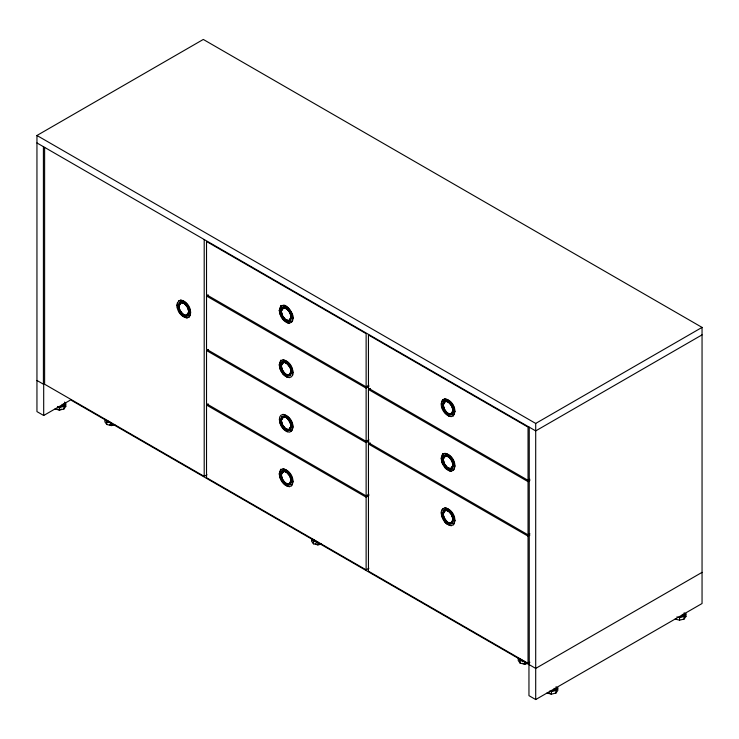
<?xml version="1.0" encoding="UTF-8"?>
<svg xmlns="http://www.w3.org/2000/svg" width="739" height="739" viewBox="0 0 739 739"><rect width="100%" height="100%" fill="white"/><g stroke="black" fill="none" stroke-linecap="round" stroke-linejoin="round"><path stroke-width="1.11" d="M178.533 301.041L180.602 300.154C187.669 300.893 193.369 310.943 189.147 317.013L187.069 317.909C179.983 317.234 173.979 306.667 178.81 300.884M177.36 308.154L177.36 302.75M179.688 302.233C175.577 306.99 180.593 315.886 186.487 316.431L188.26 315.664M179.845 303.064L181.194 302.519L184.842 303.609L181.471 302.362C175.226 304.948 180.649 315.571 186.2 315.701L187.826 314.99M187.54 315.156C190.708 310.62 186.477 303.082 181.194 302.519L178.662 306.195L179.845 310.713L182.829 314.444L186.2 315.701L189.008 311.858L189.581 312.172L187.983 315.83M189.147 317.013C193.055 311.858 186.819 300.634 180.602 300.154M290.335 321.059L291.646 317.576L293.069 318.075L292.662 320.541L291.489 322.241L289.42 323.137C283.37 322.592 279.693 316.015 279.305 310.445C283 301.244 280.053 306.87 279.305 310.435L280.441 311.091C280.755 315.719 283.804 321.216 288.838 321.668L290.612 320.892M282.039 307.461C281.023 308.255 279.425 311.082 281.291 311.276C281.827 315.35 284.182 320.43 288.838 320.772L291.36 317.086C290.88 312.976 288.247 307.526 283.536 307.757L282.196 308.302C279.037 312.828 283.268 320.366 288.552 320.929L290.178 320.227M292.662 375.052C292.487 367.135 291.166 374.987 288.552 375.44C283.905 375.098 281.541 370.017 281.014 365.944L279.305 364.955C279.767 361.103 282.972 356.161 279.305 364.955C279.693 370.516 283.37 377.102 289.42 377.647L291.489 376.751L292.662 375.052C294.113 368.752 289.679 360.641 282.954 359.893L280.885 360.789M290.612 375.403L288.838 376.179C282.945 375.624 277.929 366.729 282.039 361.971M279.305 364.946L281.014 365.934L283.536 362.258C288.321 362.664 290.861 367.052 291.36 371.578L288.552 375.44L285.18 374.193C282.4 371.514 279.046 366.027 282.483 362.646M289.891 320.384C292.893 316.181 289.346 310.011 285.18 307.997M291.489 322.241C294.935 317.262 290.168 305.974 282.677 305.549C287.379 302.316 297.401 320.837 291.074 317.234L289.891 312.736L286.917 309.004L283.536 307.757L281.014 311.424L282.196 315.941L285.18 319.682L288.838 320.772L285.457 319.516L282.483 315.784L281.291 311.276L283.536 307.757M291.489 431.262L289.42 432.158C282.695 431.41 278.261 423.299 279.712 416.999L280.885 415.29L282.954 414.403C290.039 415.078 296.034 425.646 291.212 431.428C295.914 425.174 288.727 415.198 282.954 414.403M282.039 416.482C277.929 421.239 282.945 430.135 288.838 430.68L290.612 429.913M282.483 417.156C278.723 421.396 283.24 429.451 288.552 429.95L290.178 429.239M290.335 375.569C293.854 370.525 289.125 362.147 283.249 361.528L281.762 362.128M290.178 483.749L288.552 484.461C283.905 484.119 281.541 479.038 281.014 474.965L279.305 473.976C279.767 470.115 282.972 465.182 279.305 473.976C279.693 479.537 283.37 486.123 289.42 486.659L291.489 485.772C295.72 479.703 290.011 469.653 282.954 468.914L280.885 469.801M282.039 470.992C277.929 475.75 282.945 484.636 288.838 485.19L290.612 484.424M281.319 473.099C280.22 476.951 282.621 480.562 285.18 483.204L288.552 484.461L291.36 480.609L290.178 476.101L287.194 472.369L283.822 471.122L281.319 473.099L282.196 471.824M281.605 472.942C280.515 477.643 283.804 483.731 288.838 484.294L285.457 483.047L282.483 479.306L281.291 474.798L279.305 473.967M289.891 429.405C290.399 423.022 295.554 429.285 291.074 426.255C290.547 422.181 288.182 417.11 283.536 416.768L281.014 420.445L282.196 424.962L285.18 428.694L288.552 429.95L291.36 426.107C290.843 421.83 288.506 417.267 283.822 416.611L282.196 417.313M290.335 430.08C293.854 425.036 289.125 416.657 283.249 416.039L281.762 416.639M289.891 483.916C293.06 479.38 288.829 471.842 283.536 471.279L281.014 474.955L283.822 471.122L285.18 471.528M290.335 484.59L291.933 480.932M291.489 485.772C295.406 480.609 289.161 469.394 282.954 468.914M453.413 415.724L451.335 416.62C443.963 416.463 436.647 402.404 444.878 398.866C451.954 399.54 457.958 410.108 453.136 415.891C457.358 409.822 451.649 399.771 444.592 399.032L442.8 399.762M443.963 400.944C439.844 405.702 444.86 414.597 450.762 415.152L452.536 414.376M444.398 401.619C440.638 405.868 445.164 413.923 450.476 414.413L452.092 413.711M442.8 454.273L444.878 453.376C451.935 454.115 457.644 464.166 453.413 470.235L451.335 471.131C445.284 470.586 441.608 464 441.22 458.439C441.275 455.787 444.776 449.58 441.636 457.45M452.536 468.886L450.762 469.662C444.86 469.108 439.844 460.212 443.963 455.455M452.092 468.212L450.476 468.923C445.164 468.424 440.638 460.379 444.398 456.129M451.815 413.868C454.975 409.332 450.744 401.794 445.46 401.24L442.938 404.907L444.121 409.424L447.095 413.166L450.476 414.413L453.284 410.57L452.092 406.062L449.118 402.321L445.737 401.074L444.121 401.785M441.506 403.753C444.749 408.168 443.899 397.037 448.832 402.487L451.815 406.219L452.998 410.718L454.993 411.54L453.275 410.551L452.693 412.593M452.25 414.542C455.769 409.498 451.049 401.12 445.174 400.501L443.677 401.111M442.8 508.774L444.878 507.887C451.935 508.626 457.644 518.676 453.413 524.745L451.335 525.641C445.284 525.096 441.608 518.51 441.22 512.949C440.583 510.741 444.878 506.548 441.626 510.483M443.963 509.965C439.844 514.723 444.86 523.618 450.762 524.163L452.536 523.397M444.398 510.64C440.638 514.88 445.164 522.935 450.476 523.434L452.092 522.722M451.815 468.378C454.975 463.843 450.744 456.305 445.46 455.741L442.938 459.418L444.121 463.935L447.095 467.676L450.476 468.923L453.284 465.08L453.848 465.394L452.25 469.053M453.413 470.235C457.33 465.08 451.086 453.866 444.878 453.376M451.815 522.889C454.975 518.353 450.744 510.815 445.46 510.252L444.121 510.797M452.25 523.563C455.769 518.519 451.049 510.141 445.174 509.522L443.677 510.122M453.413 524.745C457.33 519.591 451.086 508.367 444.878 507.887M186.2 315.701L189.008 311.84M288.552 320.929L291.083 317.243M288.552 375.44L291.083 371.754L292.792 372.742C292.875 366.978 287.674 360.549 282.954 359.893M288.552 429.95L291.083 426.264M288.552 484.461L291.083 480.775L293.069 481.597L291.074 480.766L289.891 476.267L286.917 472.526L283.822 471.122M450.476 414.413L453.275 410.551M450.476 468.923L453.275 465.062M441.506 512.774L442.929 513.938L444.121 518.445L447.095 522.177L450.476 523.434L453.275 519.572L452.693 517.531M177.24 305.041L178.949 306.029L181.194 302.519M282.196 362.803L283.822 362.101L281.014 365.944M443.077 399.596L441.626 401.462M447.095 455.991L445.737 455.584L442.929 459.427L441.506 458.263M445.46 510.252C440.047 520.284 444.804 505.781 448.832 511.508L451.815 515.24L452.998 519.739L454.993 520.57L453.848 519.905M54.935 409.009L59.425 410.08L63.923 409.009L63.923 406.413L65.789 403.817L64.542 402.081M63.923 409.009L65.789 406.413L65.789 403.817L59.425 407.485L57.633 407.05M546.943 693.062L551.442 694.143L555.94 693.062L555.94 690.466L557.797 687.87L555.977 686.827M555.94 693.062L557.797 690.466L557.797 687.87L551.442 691.547L549.64 691.113M675.076 619.088L679.575 620.16L684.065 619.088L684.065 616.492L685.931 613.897L684.111 612.853M684.065 619.088L685.931 616.492L685.931 613.897L679.575 617.564L676.878 616.926M702.05 572.365L535.701 668.407L70.667 399.919L43.693 415.494L36.95 411.605L36.95 135.486L203.299 39.444L702.05 327.395L702.05 603.514L535.701 699.556L528.958 695.658L528.958 664.509M179.411 302.39L181.184 301.623M180.898 301.789L183.004 301.9M182.727 302.057L184.944 303.018M178.432 308.329L178.376 305.715M178.967 308.422L178.949 306.038L176.954 305.207M184.667 303.184L188.26 307.184L189.581 312.172M186.2 305.419L187.373 306.648M178.533 311.211L182.81 316.061L187.069 317.909M179.411 310.879L178.718 308.172M179.845 310.713L178.949 306.038M368.9 439.77L366.128 441.368L206.523 349.224L206.523 296.006L208.37 294.944M190.717 312.828L188.731 312.006L187.826 307.35L188.768 310.943M190.44 312.985L189.295 312.329L188.26 307.184M181.194 312.8L184.842 315.294L186.487 315.535L183.106 314.287L180.131 310.546L179.254 308.255M180.898 313.207L184.667 316.163M57.614 409.027L59.425 410.08L61.245 409.027M368.9 494.28L366.128 495.878L206.523 403.734L206.523 350.517L208.37 349.455M281.762 307.627L283.536 306.851M283.249 307.018L285.356 307.128M281.3 311.267L279.305 310.445M287.018 308.412L289.125 310.084L285.078 307.295M286.917 309.004L284.663 307.904M279.712 313.391L282.954 319.082L286.714 322.195M280.783 313.558L280.728 310.943M281.762 316.107L281.06 313.401M289.891 312.736L288.986 311.082M292.792 318.223L291.646 317.567L290.612 312.412L289.623 310.86M283.249 318.435L285.078 320.273M290.769 315.036L290.464 313.345M291.314 315.119L290.612 312.412M287.222 322.804L289.42 323.137M106.776 424.5L106.776 421.904L104.91 419.309L104.91 421.904L106.776 424.5L111.275 425.572L113.085 424.528M368.9 568.254L366.128 569.852L206.523 477.708L206.523 405.027L208.37 403.965M283.822 362.101C287 362.627 291.268 367.385 291.074 371.745L292.792 372.733M281.319 364.087C280.885 367.708 283.453 375.024 288.838 375.273L285.457 374.026L282.483 370.294L281.291 365.787L280.441 365.611M279.712 367.893L280.885 370.95M280.783 368.068L280.728 365.454M281.762 370.618L281.06 367.911M291.074 371.745L290.178 367.089L287.194 363.348M290.335 367.08L289.623 365.371M283.249 372.946L282.039 370.451M282.677 373.749L287.222 377.315M291.314 369.629L290.612 366.923M291.646 372.087L293.069 372.567M291.074 426.255L289.891 421.757L286.917 418.025C281.975 412.565 282.825 423.706 279.582 419.29M281.319 418.597C280.885 422.218 283.453 429.535 288.838 429.784L285.457 428.537L282.483 424.796L281.291 420.288L279.305 419.456M286.917 418.025L290.76 423.124M279.712 422.403L282.954 428.103L287.222 431.825M280.783 422.579L280.728 419.964M288.838 419.262L290.612 421.433L291.314 424.14M281.762 425.128L281.06 422.422M283.249 427.456L282.039 424.962M285.078 429.285L284.136 427.909M44.608 147.366L44.608 384.225L204.204 476.369L206.975 474.771M366.128 386.857L366.128 333.649L206.523 241.505L206.523 294.713L366.128 386.857L368.9 385.259M206.523 296.006L366.128 388.151L368.9 386.552M529.891 533.78L528.043 534.851L368.447 442.707L368.447 389.49L370.294 388.428M281.762 471.149L283.536 470.383M283.249 470.549L285.356 470.66M285.078 470.817L287.295 471.778M286.917 472.526L288.552 474.17M279.712 476.914C281.032 480.562 285.448 486.493 289.42 486.659M280.783 477.089L280.728 474.475M287.018 471.944L290.612 475.934L291.646 481.089M281.762 479.639L281.06 476.923M289.891 476.267L290.76 477.634M291.314 478.65L290.612 475.934M283.249 481.967L285.078 483.796M206.523 350.517L366.128 442.661L368.9 441.063M529.891 662.273L528.043 663.336L368.447 571.192L368.447 444L370.294 442.938M443.243 403.06C442.8 406.681 445.368 413.997 450.753 414.256L447.381 412.999L444.398 409.267L443.215 404.76L441.22 403.919M448.832 402.487L450.208 403.42M441.626 406.875L444.878 412.565L449.136 416.288M442.707 407.041L442.643 404.427M450.762 403.725L452.25 406.053M443.677 409.591L442.984 406.884M451.815 406.219L452.684 407.586M445.174 411.919L443.963 409.434M446.993 413.757L446.06 412.371M206.523 405.027L366.128 497.171L368.9 495.573M443.677 455.612L445.451 454.845M452.684 462.097L449.118 456.831L445.46 455.741L448.832 456.998L451.815 460.73L452.998 465.228L454.993 466.05M445.174 455.012L447.28 455.122M443.243 457.57C442.8 461.191 445.368 468.508 450.753 468.757L447.381 467.51L444.398 463.778L443.215 459.27L441.22 458.429M446.993 455.289L449.22 456.24M441.626 461.376L442.8 464.434M442.707 461.552L442.643 458.937M448.933 456.406L451.039 458.078M443.677 464.101L442.984 461.395M451.815 460.73L452.564 462.365M453.848 465.404L451.538 458.854M445.174 466.429L446.993 468.267M444.592 467.233L446.799 469.441M453.229 463.113L452.859 461.256M449.136 470.798L451.335 471.131M36.95 135.486L535.701 423.438L702.05 327.395M702.05 334.859L535.701 430.902L36.95 142.95M447.095 510.501L448.832 511.508M451.815 515.24L453.275 519.572L450.753 523.267C446.107 522.926 443.742 517.845 443.215 513.771L441.22 512.94M448.933 510.917L450.762 512.746M441.626 515.887L444.278 520.644M442.707 516.062L442.643 513.448M443.243 516.155L443.215 513.771M443.677 518.612L442.984 515.905M444.121 518.445L443.52 515.988M452.25 515.074L451.538 513.365M445.174 520.94L443.963 518.445M444.592 521.743L446.799 523.951M447.095 522.177L450.476 523.434M449.136 525.309L451.335 525.641M528.043 480.341L528.043 427.133L368.447 334.989L368.447 388.197L528.043 480.341L529.891 479.278M368.447 389.49L528.043 481.634L529.891 480.572M368.447 444L528.043 536.144L529.891 535.082M520.108 663.132L520.108 660.537L518.251 657.941L518.251 660.537L520.108 663.132L524.607 664.204L526.427 663.16M280.885 306.279L282.954 305.383M444.121 456.286L445.737 455.584M57.614 406.432L59.425 407.485L63.923 406.413M109.455 424.528L111.275 425.572L114.868 424.713M321.53 544.033L317.936 544.892L313.438 543.821L311.581 541.225L311.581 538.629L316.116 541.244M684.065 616.492L679.575 617.564L679.575 620.16M522.787 663.16L524.607 664.204L528.2 663.345M555.94 690.466L551.442 691.547L551.442 694.143L548.717 692.563M106.776 421.904L111.275 422.976L111.275 425.572M311.581 538.629L313.438 541.225L317.936 542.297L317.936 544.892L315.211 543.322M520.108 660.537L524.607 661.617L524.607 664.204M284.663 362.415L286.353 363.034M446.587 510.409L449.118 511.342M291.933 317.401L293.069 318.056M442.365 459.085L442.938 459.418M452.998 465.228L453.57 465.552M447.852 469.736L449.414 470.632M682.3 614.395L685.931 616.492L684.065 613.897M106.73 420.352L111.275 422.976M520.062 658.994L524.607 661.617M36.95 380.456L43.693 384.345L43.693 415.494M62.15 404.307L63.97 405.36M554.167 688.369L555.977 689.422M185.397 304.154L186.487 305.253M444.398 518.279L447.381 522.02M286.917 363.514L289.891 367.246M185.443 304.357L186.634 305.854M184.565 303.775L187.54 307.507M63.923 403.817L65.789 406.413M450.762 458.235L452.25 460.563M443.963 463.935L445.451 466.272M288.838 310.241L290.335 312.569M282.039 315.95L283.536 318.278M281.762 371.726L282.954 373.592M186.487 305.013L187.983 307.341M288.838 473.773L290.335 476.101M180.131 310.546L181.471 312.643M179.688 310.713L181.184 313.04M282.039 479.472L283.536 481.8M452.092 515.083L452.684 516.607M290.178 367.089L290.76 368.613M291.591 369.463L291.933 371.911M535.701 423.438L535.701 699.556M529.244 427.17L529.244 664.675M528.043 481.634L528.043 534.851M528.043 536.144L528.043 663.336M366.128 388.151L366.128 441.368M366.128 442.661L366.128 495.878M366.128 497.171L366.128 569.852M313.438 541.225L313.438 543.821M204.204 239.51L204.204 476.369M59.425 407.485L59.425 410.08M43.416 146.682L43.416 384.188"/></g></svg>
